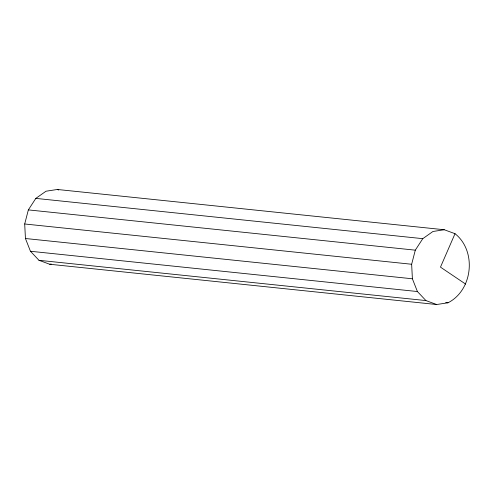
<?xml version="1.0" encoding="UTF-8"?>
<svg xmlns="http://www.w3.org/2000/svg" width="494" height="494" viewBox="0 0 494 494"><rect width="100%" height="100%" fill="white"/><g stroke="black" fill="none" stroke-linecap="round" stroke-linejoin="round"><path stroke-width="0.74" d="M24.7 223.986L28.349 209.894L35.827 198.39L46.004 191.221L57.323 189.474L444.273 229.747L455.017 233.693C476.92 250.964 472.882 290.244 447.996 302.779L436.677 304.526L49.727 264.253L38.983 260.307L30.455 251.267L25.441 238.509L24.7 223.986L411.65 264.253L412.391 278.783L417.405 291.534L425.933 300.574L436.677 304.526M411.65 264.253L415.3 250.168L422.778 238.664L432.954 231.488L444.273 229.747M455.017 233.693L440.475 267.137L465.651 284.106M49.727 264.253L51.234 264.018M35.827 198.39L422.778 238.664M28.349 209.894L415.3 250.168M25.441 238.509L412.391 278.783M30.455 251.267L417.405 291.534M445.699 302.538L447.996 302.779M38.983 260.307L425.933 300.574M57.323 189.474L58.755 190.005"/></g></svg>
